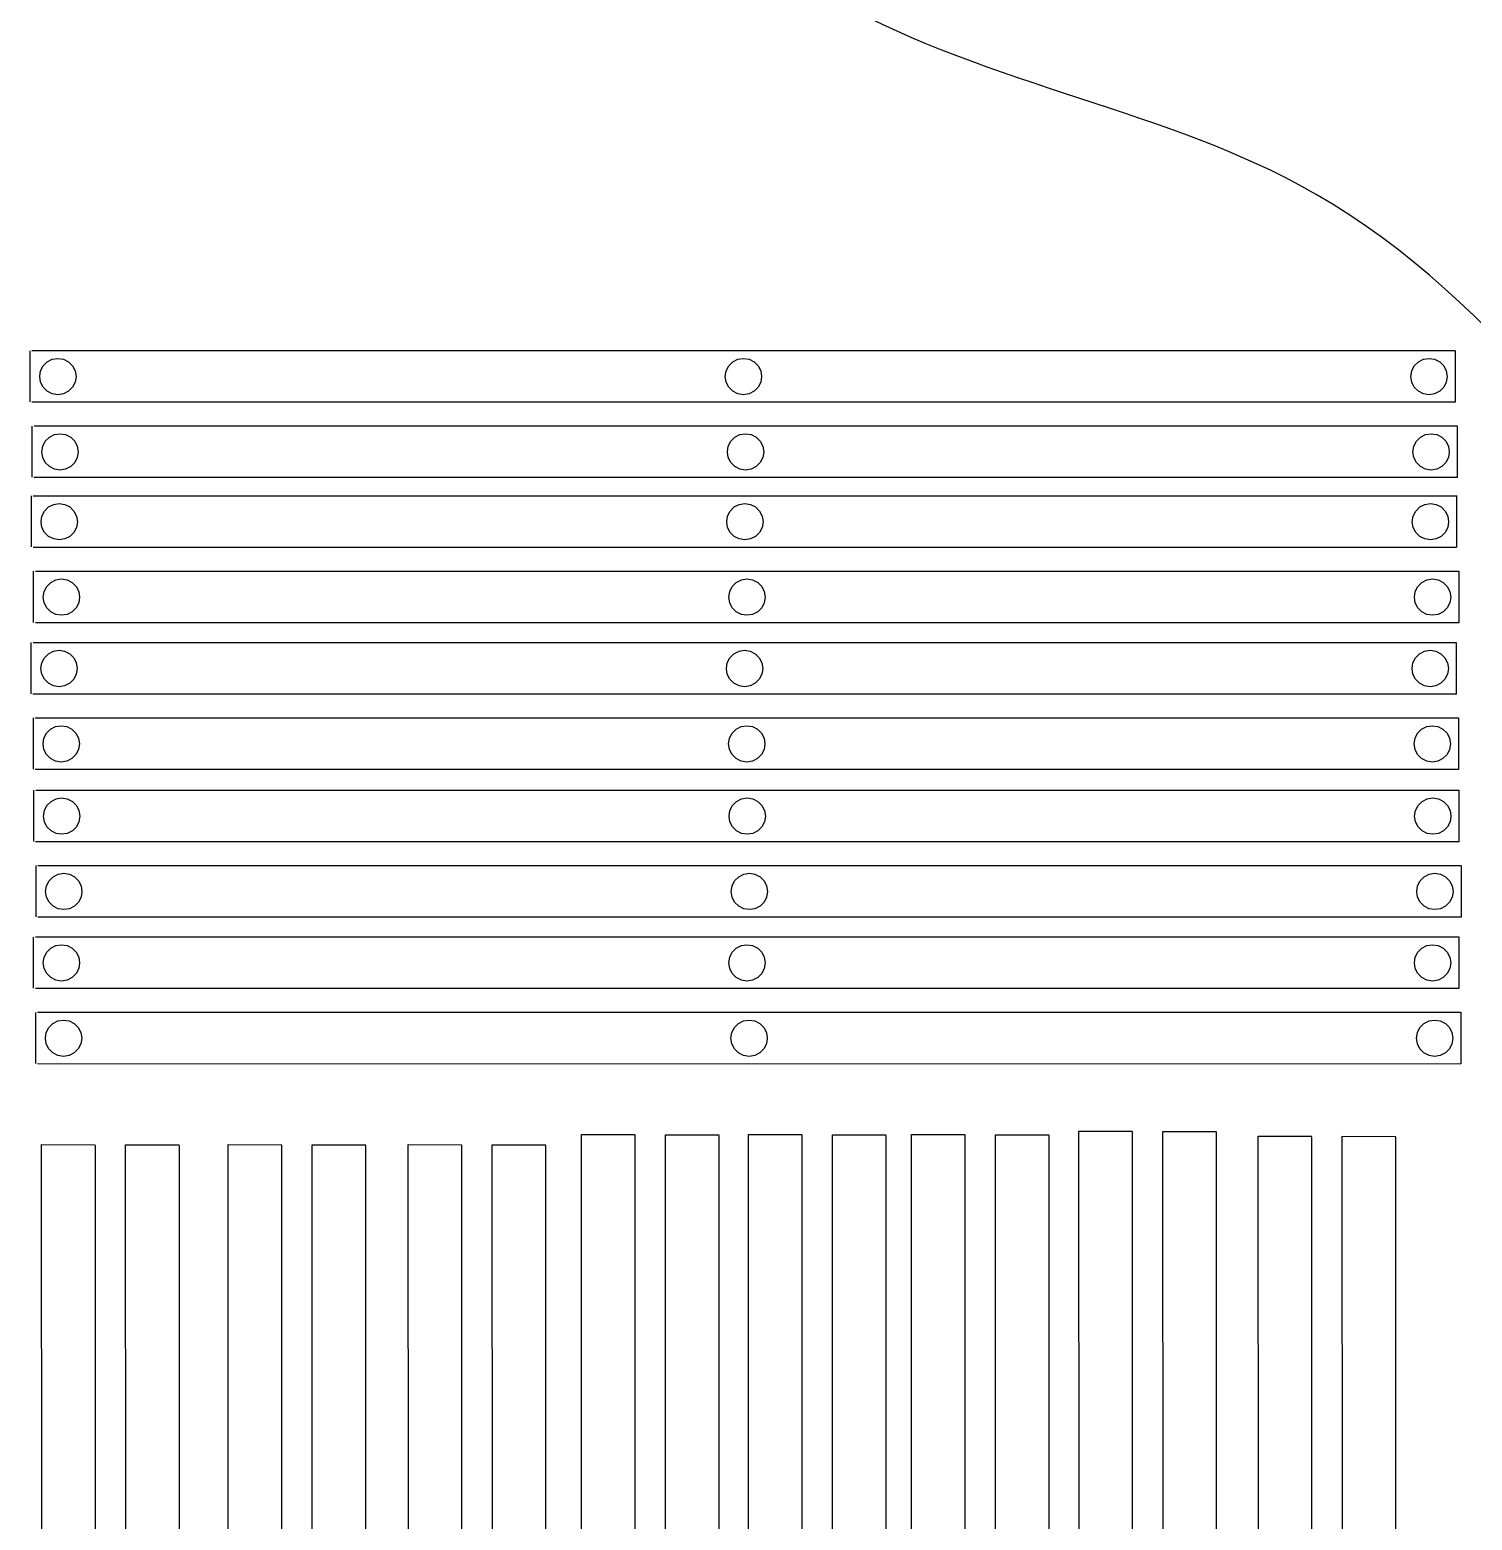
# Model space of a CAD drawing. Header units: inches. Extents: x 976 to 1475, y 93 to 492.
# Drawn here: x 1127.6 to 1210.9, y 259.1 to 345.2 of the extents above; entities that cross this region are included whole.
import ezdxf

# ---------------------------------------------------------------- set-up
doc = ezdxf.new("R2010")
doc.units = ezdxf.units.IN
doc.header["$MEASUREMENT"] = 0

msp = doc.modelspace()

# ---------------------------------------------------------------- linework, layer by layer
for p, q in [((1127.584, 326.625), (1127.584, 323.672)), ((1209.917, 326.637), (1209.917, 323.652)), ((1209.923, 323.646), (1127.702, 323.65)), ((1127.707, 322.273), (1127.707, 319.319)), ((1210.04, 322.285), (1210.04, 319.3)), ((1210.046, 319.294), (1127.825, 319.298)), ((1127.665, 318.244), (1127.665, 315.29)), ((1209.998, 318.255), (1209.998, 315.271)), ((1210.003, 315.264), (1127.783, 315.269)), ((1127.788, 313.891), (1127.788, 310.938)), ((1210.121, 313.903), (1210.121, 310.918)), ((1210.127, 310.912), (1127.906, 310.916)), ((1127.651, 309.766), (1127.651, 306.812)), ((1209.983, 309.778), (1209.983, 306.793)), ((1209.989, 306.787), (1127.769, 306.791)), ((1127.774, 305.414), (1127.774, 302.46)), ((1210.106, 305.425), (1210.106, 302.441)), ((1210.112, 302.434), (1127.892, 302.439)), ((1127.803, 301.241), (1127.803, 298.287)), ((1210.135, 301.252), (1210.135, 298.268)), ((1210.141, 298.261), (1127.92, 298.266)), ((1127.926, 296.888), (1127.926, 293.935)), ((1210.258, 296.9), (1210.258, 293.915)), ((1210.264, 293.909), (1128.044, 293.913)), ((1127.788, 292.763), (1127.788, 289.809)), ((1210.121, 292.775), (1210.121, 289.79)), ((1210.127, 289.784), (1127.906, 289.788)), ((1127.911, 288.411), (1127.911, 285.457)), ((1210.244, 288.422), (1210.244, 285.438)), ((1210.25, 285.431), (1128.029, 285.436)), ((1188.242, 148.151), (1188.185, 281.558)), ((1188.185, 281.558), (1191.285, 281.555)), ((1193.094, 148.133), (1193.037, 281.54)), ((1193.037, 281.54), (1196.136, 281.537)), ((1128.324, 147.367), (1128.268, 280.775)), ((1128.268, 280.775), (1131.367, 280.771)), ((1133.176, 147.35), (1133.12, 280.757)), ((1133.12, 280.757), (1136.219, 280.754)), ((1139.098, 147.367), (1139.041, 280.775)), ((1139.041, 280.775), (1142.14, 280.771)), ((1143.949, 147.35), (1143.893, 280.757)), ((1143.893, 280.757), (1146.992, 280.754)), ((1149.5, 147.367), (1149.443, 280.775)), ((1149.443, 280.775), (1152.542, 280.771)), ((1154.351, 147.35), (1154.295, 280.757)), ((1154.295, 280.757), (1157.394, 280.754)), ((1159.507, 147.949), (1159.45, 281.357)), ((1159.45, 281.357), (1162.549, 281.353)), ((1164.358, 147.932), (1164.302, 281.339)), ((1164.302, 281.339), (1167.401, 281.336)), ((1169.148, 147.949), (1169.091, 281.357)), ((1169.091, 281.357), (1172.191, 281.353)), ((1173.999, 147.932), (1173.943, 281.339)), ((1173.943, 281.339), (1177.042, 281.336)), ((1178.57, 147.949), (1178.513, 281.357)), ((1178.513, 281.357), (1181.612, 281.353)), ((1183.421, 147.932), (1183.365, 281.339)), ((1183.365, 281.339), (1186.464, 281.336)), ((1198.594, 147.864), (1198.538, 281.271)), ((1198.538, 281.271), (1201.637, 281.268)), ((1203.446, 147.846), (1203.39, 281.254)), ((1203.39, 281.254), (1206.489, 281.25))]:
    msp.add_line(p, q)
at = {"color": 0}
for p, q in [((1127.707, 326.632), (1209.907, 326.632)), ((1128.158, 325.131), (1128.209, 325.456)), ((1128.209, 325.456), (1128.357, 325.748)), ((1128.357, 325.748), (1128.59, 325.981)), ((1128.59, 325.981), (1128.882, 326.13)), ((1128.882, 326.13), (1129.206, 326.181)), ((1129.206, 326.181), (1129.532, 326.13)), ((1129.532, 326.13), (1129.824, 325.981)), ((1129.824, 325.981), (1130.057, 325.748)), ((1130.057, 325.748), (1130.205, 325.456)), ((1130.205, 325.456), (1130.256, 325.131)), ((1167.757, 325.131), (1167.808, 325.456)), ((1167.808, 325.456), (1167.958, 325.748)), ((1167.958, 325.748), (1168.19, 325.981)), ((1168.19, 325.981), (1168.483, 326.13)), ((1168.483, 326.13), (1168.807, 326.181)), ((1168.807, 326.181), (1169.131, 326.13)), ((1169.131, 326.13), (1169.424, 325.981)), ((1169.424, 325.981), (1169.656, 325.748)), ((1169.656, 325.748), (1169.806, 325.456)), ((1169.806, 325.456), (1169.857, 325.131)), ((1207.358, 325.131), (1207.409, 325.456)), ((1207.409, 325.456), (1207.557, 325.748)), ((1207.557, 325.748), (1207.79, 325.981)), ((1207.79, 325.981), (1208.082, 326.13)), ((1208.082, 326.13), (1208.406, 326.181)), ((1208.406, 326.181), (1208.732, 326.13)), ((1208.732, 326.13), (1209.024, 325.981)), ((1209.024, 325.981), (1209.256, 325.748)), ((1209.256, 325.748), (1209.405, 325.456)), ((1209.405, 325.456), (1209.456, 325.131)), ((1128.209, 324.807), (1128.158, 325.131)), ((1128.357, 324.515), (1128.209, 324.807)), ((1128.59, 324.282), (1128.357, 324.515)), ((1130.057, 324.515), (1129.824, 324.282)), ((1130.205, 324.807), (1130.057, 324.515)), ((1130.256, 325.131), (1130.205, 324.807)), ((1167.808, 324.807), (1167.757, 325.131)), ((1167.958, 324.515), (1167.808, 324.807)), ((1168.19, 324.282), (1167.958, 324.515)), ((1169.656, 324.515), (1169.424, 324.282)), ((1169.806, 324.807), (1169.656, 324.515)), ((1169.857, 325.131), (1169.806, 324.807)), ((1207.409, 324.807), (1207.358, 325.131)), ((1207.557, 324.515), (1207.409, 324.807)), ((1207.79, 324.282), (1207.557, 324.515)), ((1209.256, 324.515), (1209.024, 324.282)), ((1209.405, 324.807), (1209.256, 324.515)), ((1209.456, 325.131), (1209.405, 324.807)), ((1128.882, 324.133), (1128.59, 324.282)), ((1129.206, 324.082), (1128.882, 324.133)), ((1129.532, 324.133), (1129.206, 324.082)), ((1129.824, 324.282), (1129.532, 324.133)), ((1168.483, 324.133), (1168.19, 324.282)), ((1168.807, 324.082), (1168.483, 324.133)), ((1169.131, 324.133), (1168.807, 324.082)), ((1169.424, 324.282), (1169.131, 324.133)), ((1208.082, 324.133), (1207.79, 324.282)), ((1208.406, 324.082), (1208.082, 324.133)), ((1208.732, 324.133), (1208.406, 324.082)), ((1209.024, 324.282), (1208.732, 324.133)), ((1127.83, 322.279), (1210.03, 322.279)), ((1128.281, 320.779), (1128.332, 321.104)), ((1128.332, 321.104), (1128.481, 321.396)), ((1128.481, 321.396), (1128.713, 321.629)), ((1128.713, 321.629), (1129.006, 321.778)), ((1129.006, 321.778), (1129.329, 321.829)), ((1129.329, 321.829), (1129.655, 321.778)), ((1129.655, 321.778), (1129.947, 321.629)), ((1129.947, 321.629), (1130.18, 321.396)), ((1130.18, 321.396), (1130.328, 321.104)), ((1130.328, 321.104), (1130.379, 320.779)), ((1167.88, 320.779), (1167.931, 321.104)), ((1167.931, 321.104), (1168.081, 321.396)), ((1168.081, 321.396), (1168.313, 321.629)), ((1168.313, 321.629), (1168.606, 321.778)), ((1168.606, 321.778), (1168.93, 321.829)), ((1168.93, 321.829), (1169.254, 321.778)), ((1169.254, 321.778), (1169.547, 321.629)), ((1169.547, 321.629), (1169.779, 321.396)), ((1169.779, 321.396), (1169.929, 321.104)), ((1169.929, 321.104), (1169.98, 320.779)), ((1207.481, 320.779), (1207.532, 321.104)), ((1207.532, 321.104), (1207.68, 321.396)), ((1207.68, 321.396), (1207.913, 321.629)), ((1207.913, 321.629), (1208.205, 321.778)), ((1208.205, 321.778), (1208.529, 321.829)), ((1208.529, 321.829), (1208.855, 321.778)), ((1208.855, 321.778), (1209.147, 321.629)), ((1209.147, 321.629), (1209.379, 321.396)), ((1209.379, 321.396), (1209.528, 321.104)), ((1209.528, 321.104), (1209.579, 320.779)), ((1128.332, 320.455), (1128.281, 320.779)), ((1128.481, 320.163), (1128.332, 320.455)), ((1130.328, 320.455), (1130.18, 320.163)), ((1130.379, 320.779), (1130.328, 320.455)), ((1167.931, 320.455), (1167.88, 320.779)), ((1168.081, 320.163), (1167.931, 320.455)), ((1169.929, 320.455), (1169.779, 320.163)), ((1169.98, 320.779), (1169.929, 320.455)), ((1207.532, 320.455), (1207.481, 320.779)), ((1207.68, 320.163), (1207.532, 320.455)), ((1209.528, 320.455), (1209.379, 320.163)), ((1209.579, 320.779), (1209.528, 320.455)), ((1128.713, 319.93), (1128.481, 320.163)), ((1129.006, 319.781), (1128.713, 319.93)), ((1129.329, 319.73), (1129.006, 319.781)), ((1129.655, 319.781), (1129.329, 319.73)), ((1129.947, 319.93), (1129.655, 319.781)), ((1130.18, 320.163), (1129.947, 319.93)), ((1168.313, 319.93), (1168.081, 320.163)), ((1168.606, 319.781), (1168.313, 319.93)), ((1168.93, 319.73), (1168.606, 319.781)), ((1169.254, 319.781), (1168.93, 319.73)), ((1169.547, 319.93), (1169.254, 319.781)), ((1169.779, 320.163), (1169.547, 319.93)), ((1207.913, 319.93), (1207.68, 320.163)), ((1208.205, 319.781), (1207.913, 319.93)), ((1208.529, 319.73), (1208.205, 319.781)), ((1208.855, 319.781), (1208.529, 319.73)), ((1209.147, 319.93), (1208.855, 319.781)), ((1209.379, 320.163), (1209.147, 319.93)), ((1127.788, 318.25), (1209.988, 318.25)), ((1128.671, 317.6), (1128.963, 317.748)), ((1128.963, 317.748), (1129.287, 317.799)), ((1129.287, 317.799), (1129.612, 317.748)), ((1129.612, 317.748), (1129.905, 317.6)), ((1168.27, 317.6), (1168.564, 317.748)), ((1168.564, 317.748), (1168.888, 317.799)), ((1168.888, 317.799), (1169.212, 317.748)), ((1169.212, 317.748), (1169.505, 317.6)), ((1207.871, 317.6), (1208.163, 317.748)), ((1208.163, 317.748), (1208.487, 317.799)), ((1208.487, 317.799), (1208.812, 317.748)), ((1208.812, 317.748), (1209.104, 317.6)), ((1128.239, 316.749), (1128.289, 317.074)), ((1128.289, 317.074), (1128.438, 317.367)), ((1128.438, 317.367), (1128.671, 317.6)), ((1129.905, 317.6), (1130.137, 317.367)), ((1130.137, 317.367), (1130.286, 317.074)), ((1130.286, 317.074), (1130.337, 316.749)), ((1167.838, 316.749), (1167.889, 317.074)), ((1167.889, 317.074), (1168.039, 317.367)), ((1168.039, 317.367), (1168.27, 317.6)), ((1169.505, 317.6), (1169.737, 317.367)), ((1169.737, 317.367), (1169.887, 317.074)), ((1169.887, 317.074), (1169.938, 316.749)), ((1207.439, 316.749), (1207.489, 317.074)), ((1207.489, 317.074), (1207.638, 317.367)), ((1207.638, 317.367), (1207.871, 317.6)), ((1209.104, 317.6), (1209.337, 317.367)), ((1209.337, 317.367), (1209.486, 317.074)), ((1209.486, 317.074), (1209.537, 316.749)), ((1128.289, 316.425), (1128.239, 316.749)), ((1128.438, 316.133), (1128.289, 316.425)), ((1128.671, 315.9), (1128.438, 316.133)), ((1128.963, 315.752), (1128.671, 315.9)), ((1129.905, 315.9), (1129.612, 315.752)), ((1130.137, 316.133), (1129.905, 315.9)), ((1130.286, 316.425), (1130.137, 316.133)), ((1130.337, 316.749), (1130.286, 316.425)), ((1167.889, 316.425), (1167.838, 316.749)), ((1168.039, 316.133), (1167.889, 316.425)), ((1168.27, 315.9), (1168.039, 316.133)), ((1168.564, 315.752), (1168.27, 315.9)), ((1169.505, 315.9), (1169.212, 315.752)), ((1169.737, 316.133), (1169.505, 315.9)), ((1169.887, 316.425), (1169.737, 316.133)), ((1169.938, 316.749), (1169.887, 316.425)), ((1207.489, 316.425), (1207.439, 316.749)), ((1207.638, 316.133), (1207.489, 316.425)), ((1207.871, 315.9), (1207.638, 316.133)), ((1208.163, 315.752), (1207.871, 315.9)), ((1209.104, 315.9), (1208.812, 315.752)), ((1209.337, 316.133), (1209.104, 315.9)), ((1209.486, 316.425), (1209.337, 316.133)), ((1209.537, 316.749), (1209.486, 316.425)), ((1129.287, 315.701), (1128.963, 315.752)), ((1129.612, 315.752), (1129.287, 315.701)), ((1168.888, 315.701), (1168.564, 315.752)), ((1169.212, 315.752), (1168.888, 315.701)), ((1208.487, 315.701), (1208.163, 315.752)), ((1208.812, 315.752), (1208.487, 315.701)), ((1127.911, 313.898), (1210.111, 313.898)), ((1128.794, 313.247), (1129.086, 313.396)), ((1129.086, 313.396), (1129.41, 313.447)), ((1129.41, 313.447), (1129.735, 313.396)), ((1129.735, 313.396), (1130.028, 313.247)), ((1168.393, 313.247), (1168.687, 313.396)), ((1168.687, 313.396), (1169.011, 313.447)), ((1169.011, 313.447), (1169.335, 313.396)), ((1169.335, 313.396), (1169.628, 313.247)), ((1207.994, 313.247), (1208.286, 313.396)), ((1208.286, 313.396), (1208.61, 313.447)), ((1208.61, 313.447), (1208.935, 313.396)), ((1208.935, 313.396), (1209.228, 313.247)), ((1128.362, 312.397), (1128.413, 312.722)), ((1128.413, 312.722), (1128.561, 313.014)), ((1128.561, 313.014), (1128.794, 313.247)), ((1130.028, 313.247), (1130.26, 313.014)), ((1130.26, 313.014), (1130.409, 312.722)), ((1130.409, 312.722), (1130.46, 312.397)), ((1167.961, 312.397), (1168.012, 312.722)), ((1168.012, 312.722), (1168.162, 313.014)), ((1168.162, 313.014), (1168.393, 313.247)), ((1169.628, 313.247), (1169.86, 313.014)), ((1169.86, 313.014), (1170.01, 312.722)), ((1170.01, 312.722), (1170.061, 312.397)), ((1207.562, 312.397), (1207.613, 312.722)), ((1207.613, 312.722), (1207.761, 313.014)), ((1207.761, 313.014), (1207.994, 313.247)), ((1209.228, 313.247), (1209.46, 313.014)), ((1209.46, 313.014), (1209.609, 312.722)), ((1209.609, 312.722), (1209.66, 312.397)), ((1128.413, 312.073), (1128.362, 312.397)), ((1128.561, 311.781), (1128.413, 312.073)), ((1128.794, 311.548), (1128.561, 311.781)), ((1130.26, 311.781), (1130.028, 311.548)), ((1130.409, 312.073), (1130.26, 311.781)), ((1130.46, 312.397), (1130.409, 312.073)), ((1168.012, 312.073), (1167.961, 312.397)), ((1168.162, 311.781), (1168.012, 312.073)), ((1168.393, 311.548), (1168.162, 311.781)), ((1169.86, 311.781), (1169.628, 311.548)), ((1170.01, 312.073), (1169.86, 311.781)), ((1170.061, 312.397), (1170.01, 312.073)), ((1207.613, 312.073), (1207.562, 312.397)), ((1207.761, 311.781), (1207.613, 312.073)), ((1207.994, 311.548), (1207.761, 311.781)), ((1209.46, 311.781), (1209.228, 311.548)), ((1209.609, 312.073), (1209.46, 311.781)), ((1209.66, 312.397), (1209.609, 312.073)), ((1129.086, 311.399), (1128.794, 311.548)), ((1129.41, 311.348), (1129.086, 311.399)), ((1129.735, 311.399), (1129.41, 311.348)), ((1130.028, 311.548), (1129.735, 311.399)), ((1168.687, 311.399), (1168.393, 311.548)), ((1169.011, 311.348), (1168.687, 311.399)), ((1169.335, 311.399), (1169.011, 311.348)), ((1169.628, 311.548), (1169.335, 311.399)), ((1208.286, 311.399), (1207.994, 311.548)), ((1208.61, 311.348), (1208.286, 311.399)), ((1208.935, 311.399), (1208.61, 311.348)), ((1209.228, 311.548), (1208.935, 311.399)), ((1127.773, 309.772), (1209.973, 309.772)), ((1128.424, 308.889), (1128.657, 309.122)), ((1128.657, 309.122), (1128.949, 309.271)), ((1128.949, 309.271), (1129.273, 309.322)), ((1129.273, 309.322), (1129.598, 309.271)), ((1129.598, 309.271), (1129.89, 309.122)), ((1129.89, 309.122), (1130.123, 308.889)), ((1168.025, 308.889), (1168.256, 309.122)), ((1168.256, 309.122), (1168.55, 309.271)), ((1168.55, 309.271), (1168.873, 309.322)), ((1168.873, 309.322), (1169.197, 309.271)), ((1169.197, 309.271), (1169.491, 309.122)), ((1169.491, 309.122), (1169.722, 308.889)), ((1207.624, 308.889), (1207.857, 309.122)), ((1207.857, 309.122), (1208.149, 309.271)), ((1208.149, 309.271), (1208.473, 309.322)), ((1208.473, 309.322), (1208.798, 309.271)), ((1208.798, 309.271), (1209.09, 309.122)), ((1209.09, 309.122), (1209.323, 308.889)), ((1128.224, 308.272), (1128.275, 308.597)), ((1128.275, 307.948), (1128.224, 308.272)), ((1128.275, 308.597), (1128.424, 308.889)), ((1130.123, 308.889), (1130.272, 308.597)), ((1130.272, 308.597), (1130.323, 308.272)), ((1130.323, 308.272), (1130.272, 307.948)), ((1167.823, 308.272), (1167.874, 308.597)), ((1167.874, 307.948), (1167.823, 308.272)), ((1167.874, 308.597), (1168.025, 308.889)), ((1169.722, 308.889), (1169.872, 308.597)), ((1169.872, 308.597), (1169.924, 308.272)), ((1169.924, 308.272), (1169.872, 307.948)), ((1207.424, 308.272), (1207.475, 308.597)), ((1207.475, 307.948), (1207.424, 308.272)), ((1207.475, 308.597), (1207.624, 308.889)), ((1209.323, 308.889), (1209.472, 308.597)), ((1209.472, 308.597), (1209.523, 308.272)), ((1209.523, 308.272), (1209.472, 307.948)), ((1128.424, 307.656), (1128.275, 307.948)), ((1128.657, 307.423), (1128.424, 307.656)), ((1128.949, 307.274), (1128.657, 307.423)), ((1129.89, 307.423), (1129.598, 307.274)), ((1130.123, 307.656), (1129.89, 307.423)), ((1130.272, 307.948), (1130.123, 307.656)), ((1168.025, 307.656), (1167.874, 307.948)), ((1168.256, 307.423), (1168.025, 307.656)), ((1168.55, 307.274), (1168.256, 307.423)), ((1169.491, 307.423), (1169.197, 307.274)), ((1169.722, 307.656), (1169.491, 307.423)), ((1169.872, 307.948), (1169.722, 307.656)), ((1207.624, 307.656), (1207.475, 307.948)), ((1207.857, 307.423), (1207.624, 307.656)), ((1208.149, 307.274), (1207.857, 307.423)), ((1209.09, 307.423), (1208.798, 307.274)), ((1209.323, 307.656), (1209.09, 307.423)), ((1209.472, 307.948), (1209.323, 307.656)), ((1129.273, 307.223), (1128.949, 307.274)), ((1129.598, 307.274), (1129.273, 307.223)), ((1168.873, 307.223), (1168.55, 307.274)), ((1169.197, 307.274), (1168.873, 307.223)), ((1208.473, 307.223), (1208.149, 307.274)), ((1208.798, 307.274), (1208.473, 307.223)), ((1127.897, 305.42), (1210.096, 305.42)), ((1128.547, 304.537), (1128.78, 304.77)), ((1128.78, 304.77), (1129.072, 304.919)), ((1129.072, 304.919), (1129.396, 304.97)), ((1129.396, 304.97), (1129.721, 304.919)), ((1129.721, 304.919), (1130.013, 304.77)), ((1130.013, 304.77), (1130.246, 304.537)), ((1168.148, 304.537), (1168.379, 304.77)), ((1168.379, 304.77), (1168.673, 304.919)), ((1168.673, 304.919), (1168.996, 304.97)), ((1168.996, 304.97), (1169.32, 304.919)), ((1169.32, 304.919), (1169.614, 304.77)), ((1169.614, 304.77), (1169.845, 304.537)), ((1207.747, 304.537), (1207.98, 304.77)), ((1207.98, 304.77), (1208.272, 304.919)), ((1208.272, 304.919), (1208.596, 304.97)), ((1208.596, 304.97), (1208.921, 304.919)), ((1208.921, 304.919), (1209.213, 304.77)), ((1209.213, 304.77), (1209.446, 304.537)), ((1128.347, 303.919), (1128.398, 304.245)), ((1128.398, 303.596), (1128.347, 303.919)), ((1128.398, 304.245), (1128.547, 304.537)), ((1130.246, 304.537), (1130.395, 304.245)), ((1130.395, 304.245), (1130.446, 303.919)), ((1130.446, 303.919), (1130.395, 303.596)), ((1167.947, 303.919), (1167.997, 304.245)), ((1167.997, 303.596), (1167.947, 303.919)), ((1167.997, 304.245), (1168.148, 304.537)), ((1169.845, 304.537), (1169.996, 304.245)), ((1169.996, 304.245), (1170.047, 303.919)), ((1170.047, 303.919), (1169.996, 303.596)), ((1207.547, 303.919), (1207.598, 304.245)), ((1207.598, 303.596), (1207.547, 303.919)), ((1207.598, 304.245), (1207.747, 304.537)), ((1209.446, 304.537), (1209.595, 304.245)), ((1209.595, 304.245), (1209.646, 303.919)), ((1209.646, 303.919), (1209.595, 303.596)), ((1128.547, 303.303), (1128.398, 303.596)), ((1128.78, 303.071), (1128.547, 303.303)), ((1129.072, 302.922), (1128.78, 303.071)), ((1130.013, 303.071), (1129.721, 302.922)), ((1130.246, 303.303), (1130.013, 303.071)), ((1130.395, 303.596), (1130.246, 303.303)), ((1168.148, 303.303), (1167.997, 303.596)), ((1168.379, 303.071), (1168.148, 303.303)), ((1168.673, 302.922), (1168.379, 303.071)), ((1169.614, 303.071), (1169.32, 302.922)), ((1169.845, 303.303), (1169.614, 303.071)), ((1169.996, 303.596), (1169.845, 303.303)), ((1207.747, 303.303), (1207.598, 303.596)), ((1207.98, 303.071), (1207.747, 303.303)), ((1208.272, 302.922), (1207.98, 303.071)), ((1209.213, 303.071), (1208.921, 302.922)), ((1209.446, 303.303), (1209.213, 303.071)), ((1209.595, 303.596), (1209.446, 303.303)), ((1129.396, 302.871), (1129.072, 302.922)), ((1129.721, 302.922), (1129.396, 302.871)), ((1168.996, 302.871), (1168.673, 302.922)), ((1169.32, 302.922), (1168.996, 302.871)), ((1208.596, 302.871), (1208.272, 302.922)), ((1208.921, 302.922), (1208.596, 302.871)), ((1127.925, 301.247), (1210.125, 301.247)), ((1128.576, 300.364), (1128.809, 300.597)), ((1128.809, 300.597), (1129.101, 300.745)), ((1129.101, 300.745), (1129.425, 300.796)), ((1129.425, 300.796), (1129.75, 300.745)), ((1129.75, 300.745), (1130.042, 300.597)), ((1130.042, 300.597), (1130.275, 300.364)), ((1168.176, 300.364), (1168.408, 300.597)), ((1168.408, 300.597), (1168.701, 300.745)), ((1168.701, 300.745), (1169.025, 300.796)), ((1169.025, 300.796), (1169.349, 300.745)), ((1169.349, 300.745), (1169.643, 300.597)), ((1169.643, 300.597), (1169.874, 300.364)), ((1207.776, 300.364), (1208.009, 300.597)), ((1208.009, 300.597), (1208.301, 300.745)), ((1208.301, 300.745), (1208.625, 300.796)), ((1208.625, 300.796), (1208.95, 300.745)), ((1208.95, 300.745), (1209.242, 300.597)), ((1209.242, 300.597), (1209.475, 300.364)), ((1128.376, 299.746), (1128.427, 300.071)), ((1128.427, 299.422), (1128.376, 299.746)), ((1128.427, 300.071), (1128.576, 300.364)), ((1130.275, 300.364), (1130.424, 300.071)), ((1130.424, 300.071), (1130.475, 299.746)), ((1130.475, 299.746), (1130.424, 299.422)), ((1167.975, 299.746), (1168.026, 300.071)), ((1168.026, 299.422), (1167.975, 299.746)), ((1168.026, 300.071), (1168.176, 300.364)), ((1169.874, 300.364), (1170.024, 300.071)), ((1170.024, 300.071), (1170.075, 299.746)), ((1170.075, 299.746), (1170.024, 299.422)), ((1207.576, 299.746), (1207.627, 300.071)), ((1207.627, 299.422), (1207.576, 299.746)), ((1207.627, 300.071), (1207.776, 300.364)), ((1209.475, 300.364), (1209.624, 300.071)), ((1209.624, 300.071), (1209.675, 299.746)), ((1209.675, 299.746), (1209.624, 299.422)), ((1128.576, 299.13), (1128.427, 299.422)), ((1128.809, 298.897), (1128.576, 299.13)), ((1129.101, 298.749), (1128.809, 298.897)), ((1129.425, 298.698), (1129.101, 298.749)), ((1129.75, 298.749), (1129.425, 298.698)), ((1130.042, 298.897), (1129.75, 298.749)), ((1130.275, 299.13), (1130.042, 298.897)), ((1130.424, 299.422), (1130.275, 299.13)), ((1168.176, 299.13), (1168.026, 299.422)), ((1168.408, 298.897), (1168.176, 299.13)), ((1168.701, 298.749), (1168.408, 298.897)), ((1169.025, 298.698), (1168.701, 298.749)), ((1169.349, 298.749), (1169.025, 298.698)), ((1169.643, 298.897), (1169.349, 298.749)), ((1169.874, 299.13), (1169.643, 298.897)), ((1170.024, 299.422), (1169.874, 299.13)), ((1207.776, 299.13), (1207.627, 299.422)), ((1208.009, 298.897), (1207.776, 299.13)), ((1208.301, 298.749), (1208.009, 298.897)), ((1208.625, 298.698), (1208.301, 298.749)), ((1208.95, 298.749), (1208.625, 298.698)), ((1209.242, 298.897), (1208.95, 298.749)), ((1209.475, 299.13), (1209.242, 298.897)), ((1209.624, 299.422), (1209.475, 299.13)), ((1128.048, 296.895), (1210.248, 296.895)), ((1128.699, 296.011), (1128.932, 296.244)), ((1128.932, 296.244), (1129.224, 296.393)), ((1129.224, 296.393), (1129.548, 296.444)), ((1129.548, 296.444), (1129.873, 296.393)), ((1129.873, 296.393), (1130.165, 296.244)), ((1130.165, 296.244), (1130.398, 296.011)), ((1168.299, 296.011), (1168.531, 296.244)), ((1168.531, 296.244), (1168.824, 296.393)), ((1168.824, 296.393), (1169.148, 296.444)), ((1169.148, 296.444), (1169.472, 296.393)), ((1169.472, 296.393), (1169.766, 296.244)), ((1169.766, 296.244), (1169.997, 296.011)), ((1207.899, 296.011), (1208.132, 296.244)), ((1208.132, 296.244), (1208.424, 296.393)), ((1208.424, 296.393), (1208.748, 296.444)), ((1208.748, 296.444), (1209.073, 296.393)), ((1209.073, 296.393), (1209.365, 296.244)), ((1209.365, 296.244), (1209.598, 296.011)), ((1128.499, 295.394), (1128.55, 295.719)), ((1128.55, 295.07), (1128.499, 295.394)), ((1128.55, 295.719), (1128.699, 296.011)), ((1130.398, 296.011), (1130.547, 295.719)), ((1130.547, 295.719), (1130.598, 295.394)), ((1130.598, 295.394), (1130.547, 295.07)), ((1168.098, 295.394), (1168.149, 295.719)), ((1168.149, 295.07), (1168.098, 295.394)), ((1168.149, 295.719), (1168.299, 296.011)), ((1169.997, 296.011), (1170.147, 295.719)), ((1170.147, 295.719), (1170.198, 295.394)), ((1170.198, 295.394), (1170.147, 295.07)), ((1207.699, 295.394), (1207.75, 295.719)), ((1207.75, 295.07), (1207.699, 295.394)), ((1207.75, 295.719), (1207.899, 296.011)), ((1209.598, 296.011), (1209.747, 295.719)), ((1209.747, 295.719), (1209.798, 295.394)), ((1209.798, 295.394), (1209.747, 295.07)), ((1128.699, 294.778), (1128.55, 295.07)), ((1128.932, 294.545), (1128.699, 294.778)), ((1129.224, 294.396), (1128.932, 294.545)), ((1129.548, 294.345), (1129.224, 294.396)), ((1129.873, 294.396), (1129.548, 294.345)), ((1130.165, 294.545), (1129.873, 294.396)), ((1130.398, 294.778), (1130.165, 294.545)), ((1130.547, 295.07), (1130.398, 294.778)), ((1168.299, 294.778), (1168.149, 295.07)), ((1168.531, 294.545), (1168.299, 294.778)), ((1168.824, 294.396), (1168.531, 294.545)), ((1169.148, 294.345), (1168.824, 294.396)), ((1169.472, 294.396), (1169.148, 294.345)), ((1169.766, 294.545), (1169.472, 294.396)), ((1169.997, 294.778), (1169.766, 294.545)), ((1170.147, 295.07), (1169.997, 294.778)), ((1207.899, 294.778), (1207.75, 295.07)), ((1208.132, 294.545), (1207.899, 294.778)), ((1208.424, 294.396), (1208.132, 294.545)), ((1208.748, 294.345), (1208.424, 294.396)), ((1209.073, 294.396), (1208.748, 294.345)), ((1209.365, 294.545), (1209.073, 294.396)), ((1209.598, 294.778), (1209.365, 294.545)), ((1209.747, 295.07), (1209.598, 294.778)), ((1127.911, 292.769), (1210.111, 292.769)), ((1128.413, 291.594), (1128.561, 291.886)), ((1128.561, 291.886), (1128.794, 292.119)), ((1128.794, 292.119), (1129.086, 292.268)), ((1129.086, 292.268), (1129.41, 292.319)), ((1129.41, 292.319), (1129.735, 292.268)), ((1129.735, 292.268), (1130.028, 292.119)), ((1130.028, 292.119), (1130.26, 291.886)), ((1130.26, 291.886), (1130.409, 291.594)), ((1168.012, 291.594), (1168.162, 291.886)), ((1168.162, 291.886), (1168.393, 292.119)), ((1168.393, 292.119), (1168.687, 292.268)), ((1168.687, 292.268), (1169.011, 292.319)), ((1169.011, 292.319), (1169.335, 292.268)), ((1169.335, 292.268), (1169.628, 292.119)), ((1169.628, 292.119), (1169.86, 291.886)), ((1169.86, 291.886), (1170.01, 291.594)), ((1207.613, 291.594), (1207.761, 291.886)), ((1207.761, 291.886), (1207.994, 292.119)), ((1207.994, 292.119), (1208.286, 292.268)), ((1208.286, 292.268), (1208.61, 292.319)), ((1208.61, 292.319), (1208.935, 292.268)), ((1208.935, 292.268), (1209.228, 292.119)), ((1209.228, 292.119), (1209.46, 291.886)), ((1209.46, 291.886), (1209.609, 291.594)), ((1128.362, 291.269), (1128.413, 291.594)), ((1128.413, 290.945), (1128.362, 291.269)), ((1128.561, 290.653), (1128.413, 290.945)), ((1130.409, 290.945), (1130.26, 290.653)), ((1130.409, 291.594), (1130.46, 291.269)), ((1130.46, 291.269), (1130.409, 290.945)), ((1167.961, 291.269), (1168.012, 291.594)), ((1168.012, 290.945), (1167.961, 291.269)), ((1168.162, 290.653), (1168.012, 290.945)), ((1170.01, 290.945), (1169.86, 290.653)), ((1170.01, 291.594), (1170.061, 291.269)), ((1170.061, 291.269), (1170.01, 290.945)), ((1207.562, 291.269), (1207.613, 291.594)), ((1207.613, 290.945), (1207.562, 291.269)), ((1207.761, 290.653), (1207.613, 290.945)), ((1209.609, 290.945), (1209.46, 290.653)), ((1209.609, 291.594), (1209.66, 291.269)), ((1209.66, 291.269), (1209.609, 290.945)), ((1128.794, 290.42), (1128.561, 290.653)), ((1129.086, 290.271), (1128.794, 290.42)), ((1129.41, 290.22), (1129.086, 290.271)), ((1129.735, 290.271), (1129.41, 290.22)), ((1130.028, 290.42), (1129.735, 290.271)), ((1130.26, 290.653), (1130.028, 290.42)), ((1168.393, 290.42), (1168.162, 290.653)), ((1168.687, 290.271), (1168.393, 290.42)), ((1169.011, 290.22), (1168.687, 290.271)), ((1169.335, 290.271), (1169.011, 290.22)), ((1169.628, 290.42), (1169.335, 290.271)), ((1169.86, 290.653), (1169.628, 290.42)), ((1207.994, 290.42), (1207.761, 290.653)), ((1208.286, 290.271), (1207.994, 290.42)), ((1208.61, 290.22), (1208.286, 290.271)), ((1208.935, 290.271), (1208.61, 290.22)), ((1209.228, 290.42), (1208.935, 290.271)), ((1209.46, 290.653), (1209.228, 290.42)), ((1128.034, 288.417), (1210.234, 288.417)), ((1128.536, 287.242), (1128.684, 287.534)), ((1128.684, 287.534), (1128.917, 287.767)), ((1128.917, 287.767), (1129.209, 287.916)), ((1129.209, 287.916), (1129.533, 287.967)), ((1129.533, 287.967), (1129.858, 287.916)), ((1129.858, 287.916), (1130.151, 287.767)), ((1130.151, 287.767), (1130.384, 287.534)), ((1130.384, 287.534), (1130.532, 287.242)), ((1168.135, 287.242), (1168.285, 287.534)), ((1168.285, 287.534), (1168.516, 287.767)), ((1168.516, 287.767), (1168.81, 287.916)), ((1168.81, 287.916), (1169.134, 287.967)), ((1169.134, 287.967), (1169.458, 287.916)), ((1169.458, 287.916), (1169.751, 287.767)), ((1169.751, 287.767), (1169.983, 287.534)), ((1169.983, 287.534), (1170.133, 287.242)), ((1207.736, 287.242), (1207.884, 287.534)), ((1207.884, 287.534), (1208.117, 287.767)), ((1208.117, 287.767), (1208.409, 287.916)), ((1208.409, 287.916), (1208.733, 287.967)), ((1208.733, 287.967), (1209.058, 287.916)), ((1209.058, 287.916), (1209.351, 287.767)), ((1209.351, 287.767), (1209.583, 287.534)), ((1209.583, 287.534), (1209.732, 287.242)), ((1128.485, 286.916), (1128.536, 287.242)), ((1128.536, 286.593), (1128.485, 286.916)), ((1130.532, 287.242), (1130.583, 286.916)), ((1130.583, 286.916), (1130.532, 286.593)), ((1168.084, 286.916), (1168.135, 287.242)), ((1168.135, 286.593), (1168.084, 286.916)), ((1170.133, 287.242), (1170.184, 286.916)), ((1170.184, 286.916), (1170.133, 286.593)), ((1207.685, 286.916), (1207.736, 287.242)), ((1207.736, 286.593), (1207.685, 286.916)), ((1209.732, 287.242), (1209.783, 286.916)), ((1209.783, 286.916), (1209.732, 286.593)), ((1128.684, 286.3), (1128.536, 286.593)), ((1128.917, 286.068), (1128.684, 286.3)), ((1129.209, 285.919), (1128.917, 286.068)), ((1129.533, 285.868), (1129.209, 285.919)), ((1129.858, 285.919), (1129.533, 285.868)), ((1130.151, 286.068), (1129.858, 285.919)), ((1130.384, 286.3), (1130.151, 286.068)), ((1130.532, 286.593), (1130.384, 286.3)), ((1168.285, 286.3), (1168.135, 286.593)), ((1168.516, 286.068), (1168.285, 286.3)), ((1168.81, 285.919), (1168.516, 286.068)), ((1169.134, 285.868), (1168.81, 285.919)), ((1169.458, 285.919), (1169.134, 285.868)), ((1169.751, 286.068), (1169.458, 285.919)), ((1169.983, 286.3), (1169.751, 286.068)), ((1170.133, 286.593), (1169.983, 286.3)), ((1207.884, 286.3), (1207.736, 286.593)), ((1208.117, 286.068), (1207.884, 286.3)), ((1208.409, 285.919), (1208.117, 286.068)), ((1208.733, 285.868), (1208.409, 285.919)), ((1209.058, 285.919), (1208.733, 285.868)), ((1209.351, 286.068), (1209.058, 285.919)), ((1209.583, 286.3), (1209.351, 286.068)), ((1209.732, 286.593), (1209.583, 286.3)), ((1191.288, 148.169), (1191.288, 281.52)), ((1196.14, 148.152), (1196.14, 281.502)), ((1131.37, 147.386), (1131.37, 280.736)), ((1136.222, 147.368), (1136.222, 280.718)), ((1142.144, 147.386), (1142.144, 280.736)), ((1146.995, 147.368), (1146.995, 280.718)), ((1152.546, 147.386), (1152.546, 280.736)), ((1157.397, 147.368), (1157.397, 280.718)), ((1162.553, 147.968), (1162.553, 281.318)), ((1167.404, 147.95), (1167.404, 281.3)), ((1172.194, 147.968), (1172.194, 281.318)), ((1177.045, 147.95), (1177.045, 281.3)), ((1181.616, 147.968), (1181.616, 281.318)), ((1186.467, 147.95), (1186.467, 281.3)), ((1201.64, 147.882), (1201.64, 281.233)), ((1206.492, 147.865), (1206.492, 281.215))]:
    msp.add_line(p, q, dxfattribs=at)
msp.add_open_spline([(1226.905, 308.621), (1219.292, 319.516), (1205.757, 338.886), (1173.186, 343.401), (1154.776, 364.248), (1154.572, 379.757), (1154.483, 386.52)], degree=3, knots=[0, 0, 0, 0, 37.923321, 67.420376, 93.13679, 113.024327, 113.024327, 113.024327, 113.024327])

doc.saveas('drawing.dxf')
